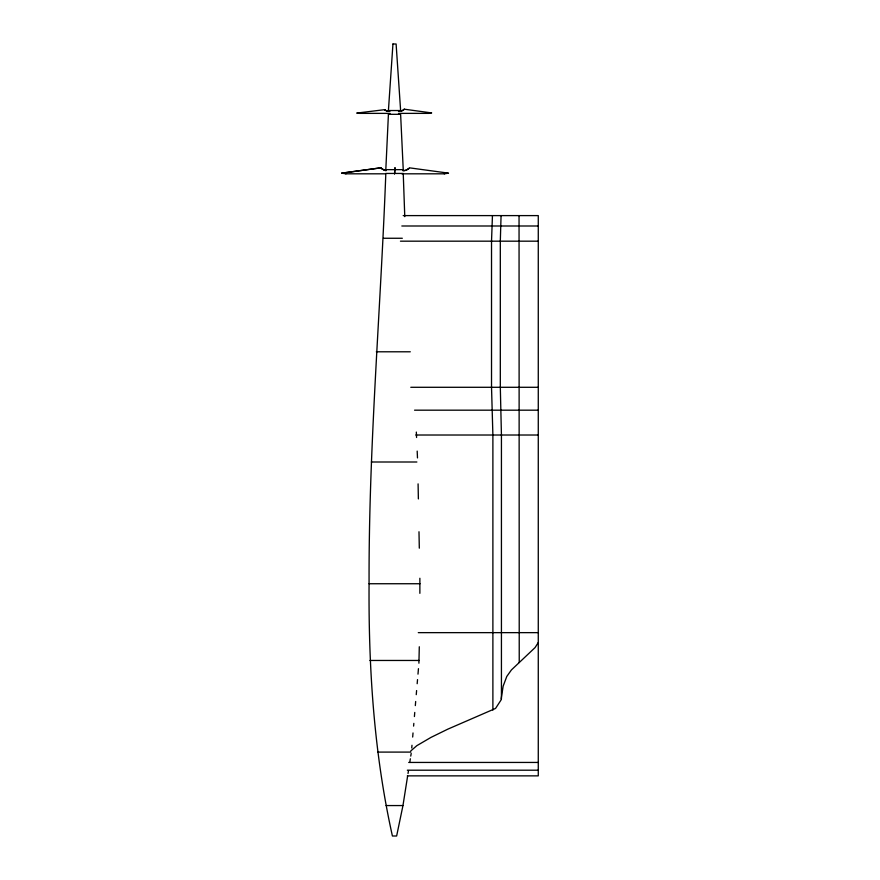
<?xml version="1.0" encoding="UTF-8"?>
<svg xmlns="http://www.w3.org/2000/svg" width="880" height="880" viewBox="0 0 880 880"><rect width="100%" height="100%" fill="white"/><g stroke="black" fill="none" stroke-linecap="round" stroke-linejoin="round"><path stroke-width="1.32" d="M418.913 663.201L419.298 646.767M419.87 593.329L419.87 578.259M407.605 776.16L402.963 805.563L396.638 836L392.414 836C374 753.313 368.489 668.283 369.072 583.737C368.632 446.743 380.71 310.233 385.814 173.448L403.238 173.448L404.778 216.656M519.046 215.6L519.233 662.552L511.445 669.9L506.792 676.434L503.151 686.169L500.984 700.095L495.539 708.444L447.81 729.157L431.024 737.374L416.823 745.679L410.762 750.948M501.072 215.6L500.313 241.175L500.313 387.288L501.435 435.017L501.435 698.786M492.448 215.6L491.524 241.175L491.524 387.288L492.888 435.017L492.888 710.094M411.752 747.989L411.983 745.261M412.676 737.055L413.017 732.952M413.6 726.11L413.831 723.371M414.403 716.54L414.755 712.437M415.327 705.595L415.679 701.492M416.251 694.661L416.603 690.558M417.175 683.716L417.527 679.613M417.989 674.146L418.451 668.668M408.023 773.487L408.452 770.814M409.926 761.453L410.344 758.78M410.762 756.107L411.191 753.434M538.274 642.554L535.051 647.603L519.233 662.552M401.61 110.935L404.426 109.197L403.37 110.077M402.743 170.577A10.835 9.383 -90 0 0 404.657 170.511C408.287 169.961 411.521 166.199 406.494 170.005M402.985 110.429L400.95 111.067A7.579 6.567 -90 0 1 398.948 111.023M390.247 110.847L389.444 111.023A7.579 6.567 -90 0 1 387.442 111.067M405.823 170.313L404.888 170.511A10.835 9.383 -90 0 1 402.974 170.577M341.726 173.151L380.853 167.827L341.726 173.151L345.961 173.811M428.692 113.377L431.662 112.926L404.261 109.197M444.29 173.811L448.525 173.151L409.387 167.827M384.703 109.659L357.06 113.058M359.7 113.377L390.06 113.377M398.497 113.377L428.857 113.377M345.73 173.811L385.594 173.811M401.918 173.811L444.521 173.811M403.194 215.6L538.274 215.6L538.274 775.863L407.33 775.863M401.83 225.995L538.274 225.995M383.493 238.26L402.325 238.26M400.455 241.175L538.274 241.175M376.321 351.791L410.289 351.791M410.784 387.288L538.274 387.288M414.557 410.179L538.274 410.179M415.778 435.017L538.274 435.017M371.382 462L416.878 462M369.072 583.737L419.98 583.737M418.286 632.643L538.274 632.643M369.908 660.462L419.144 660.462M377.652 752.092L410.828 752.092M408.694 762.443L538.274 762.443M407.33 770.198L538.274 770.198M386.089 805.563L402.963 805.563M356.895 113.058L359.865 113.377M386.782 110.935L387.596 111.067A7.579 6.567 -90 0 0 389.609 111.023M385.583 170.511L381.227 168.498M384.428 170.313L385.352 170.511A10.835 9.383 -90 0 0 386.309 170.599M398.31 110.847L399.113 111.023M386.947 110.935L385.572 110.429M386.32 110.715L385.033 110.077M383.757 170.005L380.633 167.827M384.549 109.659L385.187 110.077M416.328 432.069L416.57 437.503M417.186 451.11L417.483 457.919M418.088 483.879L418.374 498.927M418.99 531.762L419.309 548.174M388.421 114.312L385.814 169.653L403.238 169.653L400.62 114.312L388.421 114.312M392.942 44L388.421 110.528L400.62 110.528L396.11 44L392.942 44M394.999 167.827L394.548 173.811L394.999 167.827"/></g></svg>
